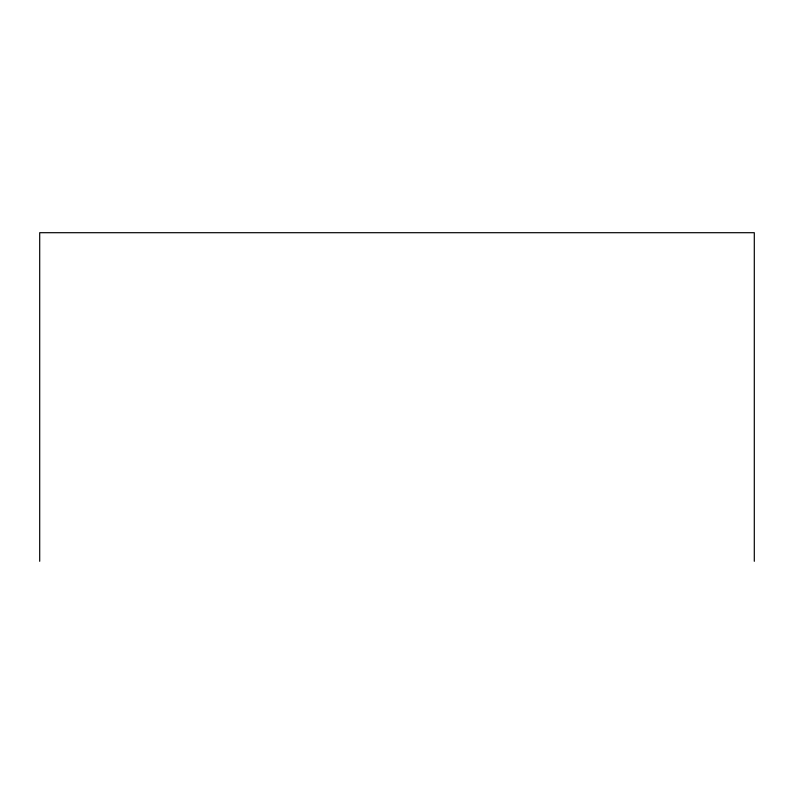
<?xml version="1.0" encoding="UTF-8"?>
<svg xmlns="http://www.w3.org/2000/svg" width="794" height="794" viewBox="0 0 794 794"><rect width="100%" height="100%" fill="white"/><g stroke="black" fill="none" stroke-linecap="round" stroke-linejoin="round"><path stroke-width="1.19" d="M754.3 561.298L754.3 232.702L39.7 232.702L39.7 561.298"/></g></svg>
